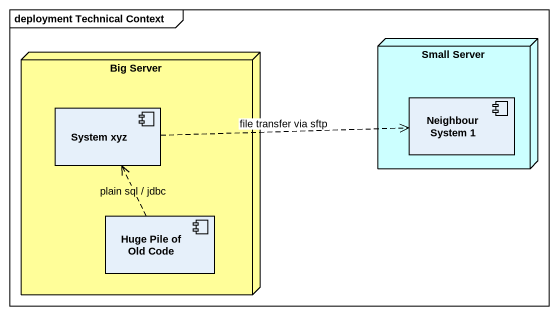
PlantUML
@startuml
mainframe deployment Technical Context
node "Big Server" as Big_Server #FFFE99 {
  component "System xyz" as System_xyz
  component "Huge Pile of Old Code" as Huge_Pile_of_Old_Code
}
node "Small Server" as Small_Server #CCFFFF {
  component "Neighbour System 1" as Neighbour_System_1
}
System_xyz .right.> Neighbour_System_1 : file transfer via sftp
Huge_Pile_of_Old_Code .up.> System_xyz : plain sql / jdbc
@enduml
